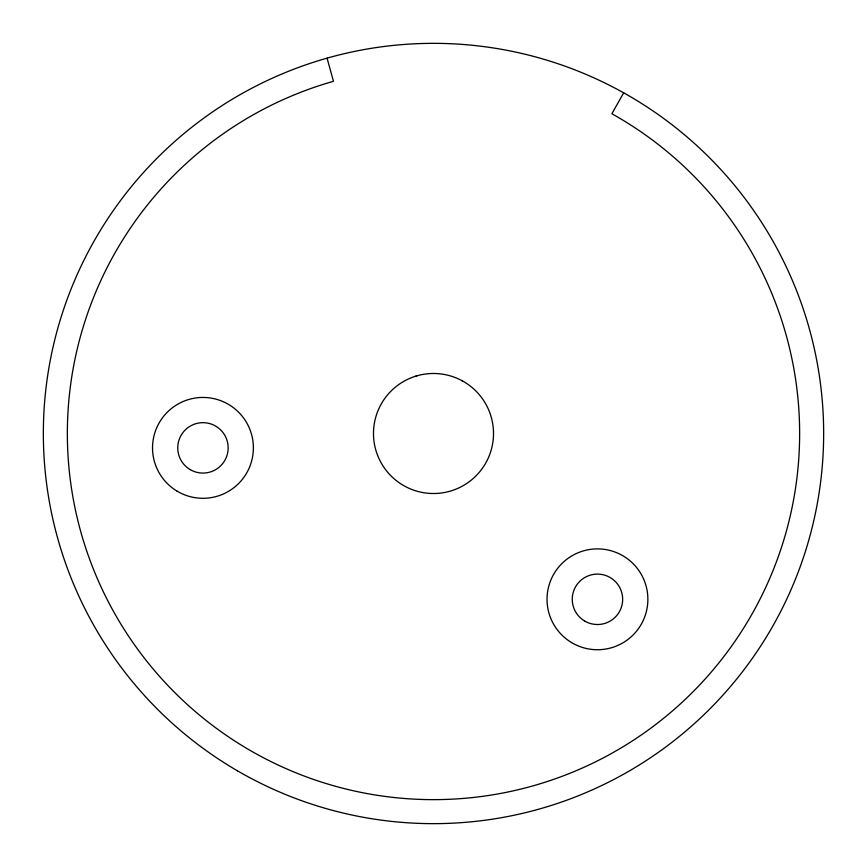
<?xml version="1.0" encoding="UTF-8"?>
<svg xmlns="http://www.w3.org/2000/svg" width="867" height="867" viewBox="0 0 867 867"><rect width="100%" height="100%" fill="white"/><g stroke="black" fill="none" stroke-linecap="round" stroke-linejoin="round"><path stroke-width="1.3" d="M623.655 92.823L611.896 113.761L616.567 116.416A366.145 366.145 0 0 1 663.916 718.049A366.145 366.145 0 0 1 85.28 546.644L83.351 540.553A366.145 366.145 0 0 1 332.581 81.541L333.47 81.292L327.065 58.143M415.954 376.105L416.951 375.801M461.678 380.505L462.599 381.003M571.483 642.523A50.416 50.416 0 0 0 647.866 600.181A50.416 50.416 0 0 0 573.011 555.205A50.416 50.416 0 0 0 571.483 642.523M177.063 491.134A50.416 50.416 0 0 0 253.37 448.662A50.416 50.416 0 0 0 178.429 403.816A50.416 50.416 0 0 0 177.063 491.134M190.014 469.502A25.208 25.208 0 0 0 228.162 448.272A25.208 25.208 0 0 0 190.697 425.849A25.208 25.208 0 0 0 190.014 469.502M584.466 620.913A25.208 25.208 0 0 0 622.658 599.747A25.208 25.208 0 0 0 585.236 577.259A25.208 25.208 0 0 0 584.466 620.913M237.439 770.806A390.15 390.15 0 0 0 823.65 434.649A390.15 390.15 0 0 0 239.411 95.045A390.15 390.15 0 0 0 237.439 770.806M403.491 485.477A60.018 60.018 0 0 0 493.518 433.5A60.018 60.018 0 0 0 403.491 381.523A60.018 60.018 0 0 0 403.491 485.477"/></g></svg>
